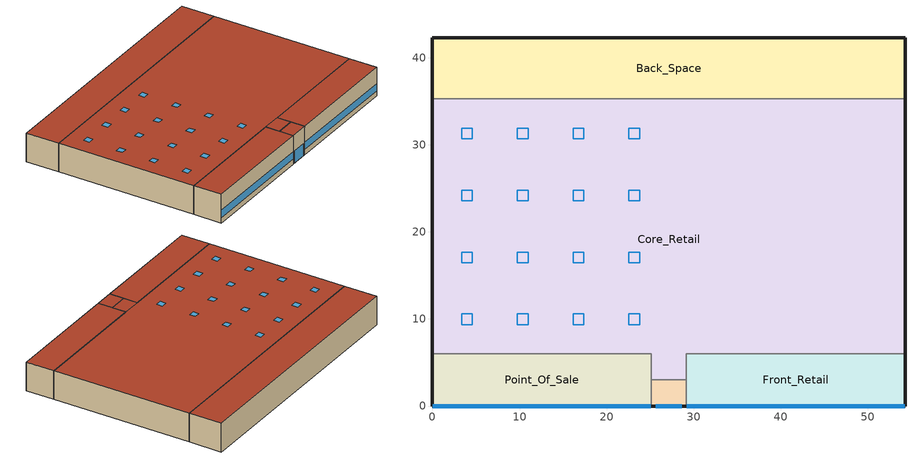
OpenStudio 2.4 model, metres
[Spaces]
Core_Retail
 floor ground: 54.27,35.27 54.27,6 29.14,6 29.14,3 25.14,3 25.14,6 0,6 0,35.27 z0
 wall outside: 54.27,6 54.27,35.27 / 0,35.27 0,6 z0:6.1
 wall to Back_Space: 54.27,35.27 0,35.27 z0:6.1
 wall to Front_Entry: 25.14,3 29.14,3 z0:6.1
 wall to Point_Of_Sale: 0,6 25.14,6 25.14,3 z0:6.1
 wall to Front_Retail: 29.14,3 29.14,6 54.27,6 z0:6.1
 roof outside: 29.14,3 29.14,6 25.14,6 25.14,3 z6.1; 54.27,6 54.27,35.27 0,35.27 0,6 z6.1
 skylight: 23.78,16.46 23.78,17.68 22.56,17.68 22.56,16.46 z6.1; 4.57,30.7 4.57,31.92 3.35,31.92 3.35,30.7 z6.1; 4.57,9.35 4.57,10.57 3.35,10.57 3.35,9.35 z6.1; 4.57,16.46 4.57,17.68 3.35,17.68 3.35,16.46 z6.1; 17.37,16.46 17.37,17.68 16.15,17.68 16.15,16.46 z6.1; 17.37,30.7 17.37,31.92 16.15,31.92 16.15,30.7 z6.1; 17.37,23.58 17.37,24.8 16.15,24.8 16.15,23.58 z6.1; 4.57,23.58 4.57,24.8 3.35,24.8 3.35,23.58 z6.1; 17.37,9.35 17.37,10.57 16.15,10.57 16.15,9.35 z6.1; 10.97,23.58 10.97,24.8 9.75,24.8 9.75,23.58 z6.1; 10.97,9.35 10.97,10.57 9.75,10.57 9.75,9.35 z6.1; 23.78,23.58 23.78,24.8 22.56,24.8 22.56,23.58 z6.1; 23.78,30.7 23.78,31.92 22.56,31.92 22.56,30.7 z6.1; 10.97,16.46 10.97,17.68 9.75,17.68 9.75,16.46 z6.1; 23.78,9.35 23.78,10.57 22.56,10.57 22.56,9.35 z6.1; 10.97,30.7 10.97,31.92 9.75,31.92 9.75,30.7 z6.1
Back_Space
 floor ground: 54.27,42.27 54.27,35.27 0,35.27 0,42.27 z0
 wall outside: 54.27,35.27 54.27,42.27 0,42.27 0,35.27 z0:6.1
 roof outside: 54.27,35.27 54.27,42.27 0,42.27 0,35.27 z6.1
Front_Retail
 floor ground: 54.27,6 54.27,0 29.14,0 29.14,6 z0
 wall outside: 29.14,0 54.27,0 54.27,6 z0:6.1
 wall to Front_Entry: 29.14,3 29.14,0 z0:6.1
 window: 29.19,0 54.22,0 z1.14:2.66
 roof outside: 54.27,0 54.27,6 29.14,6 29.14,0 z6.1
Point_Of_Sale
 floor ground: 25.14,6 25.14,0 0,0 0,6 z0
 wall outside: 0,6 0,0 25.14,0 z0:6.1
 wall to Front_Entry: 25.14,0 25.14,3 z0:6.1
 window: 0.05,0 25.09,0 z1.14:2.66
 roof outside: 25.14,0 25.14,6 0,6 0,0 z6.1
Front_Entry
 floor ground: 29.14,3 29.14,0 25.14,0 25.14,3 z0
 wall outside: 25.14,0 29.14,0 z0:6.1
 window: 25.64,0 28.64,0 z0.05:2.66
 roof outside: 29.14,0 29.14,3 25.14,3 25.14,0 z6.1
[Site]
Vancouver Int'l_BC_CAN: Latitude {deg}=49.18; Longitude {deg}=-123.17; Time Zone {hr}=-8; Elevation {m}=2; Terrain=City
[Building]
NECB_2011RetailStandalone: North Axis {deg}=0; Standards Number of Stories=1; Standards Number of Above Ground Stories=1; Standards Building Type=RetailStandalone
[Site:WaterMainsTemperature]
Calculation Method=Correlation; Annual Average Outdoor Air Temperature {C}=9.71667; Maximum Difference In Monthly Average Outdoor Air Temperatures {deltaC}=13.9
[SizingPeriod:DesignDay] Barometric Pressure {Pa}=101301; Sky Clearness=0; Rain Indicator=0; Snow Indicator=0; Day of Month=21; Daylight Saving Time Indicator=0; Humidity Indicating Type=Wetbulb; Dry-Bulb Temperature Range Modifier Type=DefaultMultipliers
Name | Maximum Dry-Bulb Temperature {C} | Daily Dry-Bulb Temperature Range {deltaC} | Humidity Indicating Conditions at Maximum Dry-Bulb | Wind Speed {m/s} | Wind Direction {deg} | Month | Day Type | Solar Model Indicator | ASHRAE Taub | ASHRAE Taud
Vancouver Int'l Ann Clg .4% Condns DB=>MWB | 25 | 7.6 | 18.2 | 3.6 | 300 | 8 | SummerDesignDay | ASHRAETau | 0.371 | 2.445
Vancouver Int'l Ann Htg 99.6% Condns DB | -7 | 0 | -7 | 2.9 | 100 | 12 | WinterDesignDay | ASHRAEClearSky
[Site:GroundTemperature:BuildingSurface]
19.527, 19.502, 19.536, 19.598, 20.002, 21.64, 22.225, 22.375, 21.449, 20.121, 19.802, 19.633
[ClimateZones]
Climate Zone Institution Name 2=CEC; Climate Zone Document Name 2=California Climate Zone Descriptions; Climate Zone Document Year 2=1995
[Space] Building Story=Building Story 1; Part of Total Floor Area=Yes
Name | Space Type | Thermal Zone
Core_Retail | Space Function Sales area | TZ-Core_Retail
Back_Space | Space Function Storage room > 100 m2-sch-E | TZ-Back_Space
Front_Retail | Space Function Sales area | TZ-Front_Retail
Point_Of_Sale | Space Function Sales area | TZ-Point_Of_Sale
Front_Entry | Space Function Lobby - elevator | TZ-Front_Entry
[BuildingStory]
Building Story 1: Nominal Z Coordinate {m}=0
[ThermalZone] Use Ideal Air Loads=No
TZ-Core_Retail; TZ-Back_Space; TZ-Front_Entry; TZ-Point_Of_Sale; TZ-Front_Retail
[Sizing:Zone] Zone Cooling Design Supply Air Temperature Input Method=SupplyAirTemperature; Zone Cooling Design Supply Air Temperature {C}=14; Zone Cooling Design Supply Air Temperature Difference {deltaC}=11.11; Zone Heating Design Supply Air Temperature Input Method=SupplyAirTemperature; Zone Heating Design Supply Air Temperature {C}=40; Zone Heating Design Supply Air Temperature Difference {deltaC}=11.11; Zone Cooling Design Supply Air Humidity Ratio {kg-H2O/kg-air}=0.0085; Zone Heating Design Supply Air Humidity Ratio {kg-H2O/kg-air}=0.008; Cooling Design Air Flow Method=DesignDay; Heating Design Air Flow Method=DesignDay; Account for Dedicated Outdoor Air System=No; Dedicated Outdoor Air System Control Strategy=NeutralSupplyAir; Dedicated Outdoor Air Low Setpoint Temperature for Design {C}=autosize; Dedicated Outdoor Air High Setpoint Temperature for Design {C}=autosize
TZ-Core_Retail; TZ-Back_Space; TZ-Front_Entry; TZ-Point_Of_Sale; TZ-Front_Retail
[SpaceType] Standards Building Type=Space Function
Name | Standards Space Type
Space Function Storage room > 100 m2-sch-E | Storage room > 100 m2-sch-E
Space Function Sales area | Sales area
Space Function Lobby - elevator | Lobby - elevator
